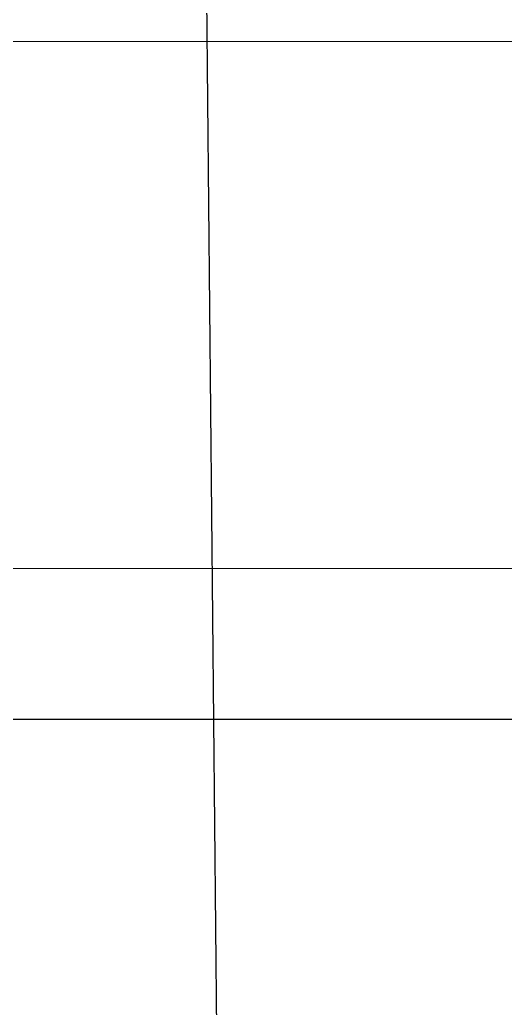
# Model space of a CAD drawing. Header units: millimetres. Extents: x 240 to 1080, y -29 to 565.
# Drawn here: x 617.99 to 624.45, y 187.7 to 200.82 of the extents above; entities that cross this region are included whole.
import ezdxf

# ---------------------------------------------------------------- set-up
doc = ezdxf.new("R2010")
doc.units = ezdxf.units.MM
doc.header["$LTSCALE"] = 0.75
doc.layers.add('DIM', color=3, linetype='Continuous')
doc.styles.get("Standard").update_dxf_attribs({"font": 'arial.ttf'})
doc.dimstyles.new('사본 ISO-25', dxfattribs={"dimtxt": 7, "dimasz": 7, "dimexe": 2.1, "dimexo": 2.1, "dimgap": 2, "dimtad": 1, "dimtih": 1, "dimtoh": 1, "dimdec": 1, "dimdsep": 46, "dimtxsty": 'Standard', "dimcen": 0, "dimclrd": 3, "dimclre": 3, "dimclrt": 4, "dimazin": 2, "dimtp": 0.1, "dimtm": 0.1, "dimtfac": 0.714286, "dimtdec": 1, "dimtmove": 0, "dimatfit": 3, "dimfxl": 1, "dimarcsym": 0})

msp = doc.modelspace()

# ---------------------------------------------------------------- linework, layer by layer
at = {"color": 7, "linetype": 'Continuous', "lineweight": 18}
for p, q in [((643.415, 200.537), (594.815, 200.537)), ((646.615, 193.537), (593.068, 193.537)), ((646.615, 191.537), (593.068, 191.537))]:
    msp.add_line(p, q, dxfattribs=at)
at = {"color": 7, "linetype": 'Continuous'}
msp.add_line((594.865, 191.537), (646.615, 191.537), dxfattribs=at)

# ---------------------------------------------------------------- leaders
at = {"layer": 'DIM'}
msp.add_leader([(620.154, 234.101), (621.098, 137.523), (634.437, 137.523)], dimstyle='사본 ISO-25', override={"dimasz": 4, "dimgap": 2, "dimtad": 0, "dimldrblk": 'Dot'}, dxfattribs=at)

doc.saveas('drawing.dxf')
